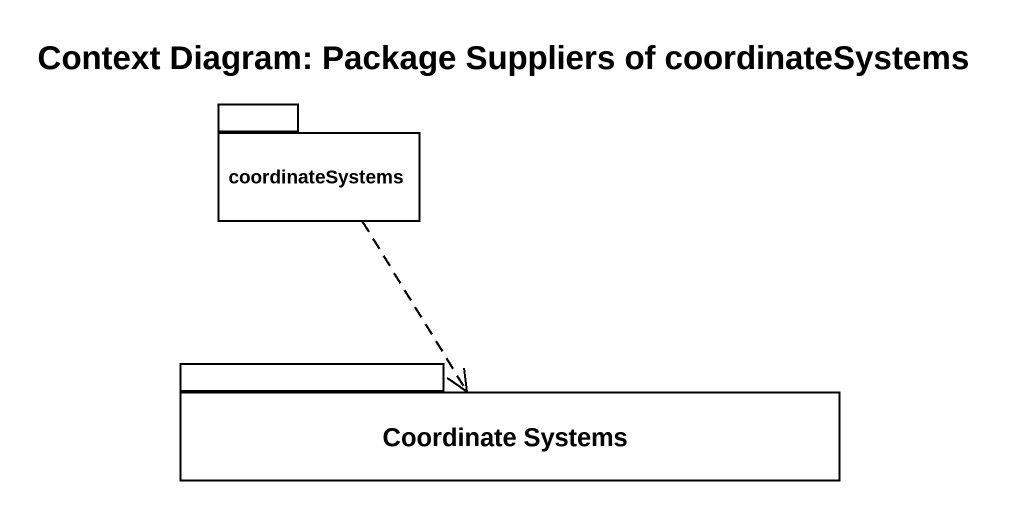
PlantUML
@startuml
title Context Diagram: Package Suppliers of coordinateSystems
package coordinateSystems {
}
package "Coordinate Systems" as Coordinate_Systems {
}
coordinateSystems ..> Coordinate_Systems
@enduml
